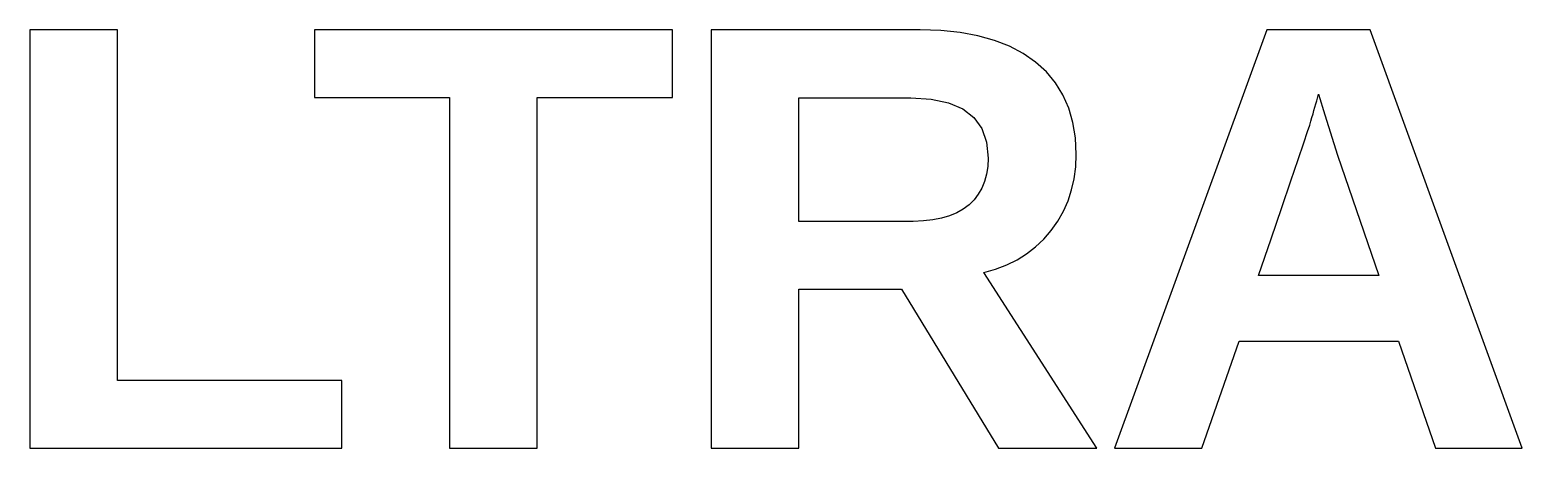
# Model space of a CAD drawing. Header units: metres. Extents: x -84 to 281, y -201 to 77.
# Drawn here: x 99.12 to 116.17, y 62.7 to 67.48 of the extents above; entities that cross this region are included whole.
import ezdxf

# ---------------------------------------------------------------- set-up
doc = ezdxf.new("R2010")
doc.units = ezdxf.units.M

msp = doc.modelspace()

# ---------------------------------------------------------------- linework, layer by layer
for p, q in [((100.125, 67.479), (99.1249, 67.479)), ((99.1249, 67.479), (99.1249, 62.7016)), ((100.125, 63.4746), (100.125, 67.479)), ((106.467, 67.479), (102.378, 67.479)), ((102.378, 67.479), (102.378, 66.7059)), ((106.467, 66.7059), (106.467, 67.479)), ((109.294, 67.479), (106.907, 67.479)), ((106.907, 67.479), (106.907, 62.7016)), ((109.53, 67.4715), (109.294, 67.479)), ((109.75, 67.4489), (109.53, 67.4715)), ((109.954, 67.4114), (109.75, 67.4489)), ((110.143, 67.3588), (109.954, 67.4114)), ((110.315, 67.2912), (110.143, 67.3588)), ((113.255, 67.479), (111.513, 62.7016)), ((114.435, 67.479), (113.255, 67.479)), ((116.171, 62.7016), (114.435, 67.479)), ((110.472, 67.2087), (110.315, 67.2912)), ((110.613, 67.1111), (110.472, 67.2087)), ((110.736, 66.9994), (110.613, 67.1111)), ((110.84, 66.8747), (110.736, 66.9994)), ((110.925, 66.7369), (110.84, 66.8747)), ((102.378, 66.7059), (103.92, 66.7059)), ((103.92, 66.7059), (103.92, 62.7016)), ((104.921, 66.7059), (106.467, 66.7059)), ((104.921, 62.7016), (104.921, 66.7059)), ((107.907, 65.292), (107.907, 66.7025)), ((107.907, 66.7025), (109.189, 66.7025)), ((109.189, 66.7025), (109.422, 66.6885)), ((109.422, 66.6885), (109.62, 66.6463)), ((110.992, 66.586), (110.925, 66.7369)), ((113.815, 66.633), (113.825, 66.6686)), ((113.825, 66.6686), (113.845, 66.7432)), ((113.845, 66.7432), (113.917, 66.5092)), ((109.62, 66.6463), (109.782, 66.5761)), ((109.782, 66.5761), (109.908, 66.4778)), ((111.039, 66.4221), (110.992, 66.586)), ((113.77, 66.4769), (113.782, 66.518)), ((113.782, 66.518), (113.793, 66.5577)), ((113.793, 66.5577), (113.804, 66.5961)), ((113.804, 66.5961), (113.815, 66.633)), ((113.917, 66.5092), (114.062, 66.0481)), ((109.908, 66.4778), (109.998, 66.3513)), ((109.998, 66.3513), (110.052, 66.1968)), ((111.068, 66.245), (111.039, 66.4221)), ((113.677, 66.1868), (113.72, 66.3174)), ((113.72, 66.3174), (113.744, 66.3905)), ((113.744, 66.3905), (113.757, 66.4344)), ((113.757, 66.4344), (113.77, 66.4769)), ((110.052, 66.1968), (110.07, 66.0142)), ((111.077, 66.0549), (111.068, 66.245)), ((113.613, 65.9991), (113.677, 66.1868)), ((110.07, 66.0142), (110.066, 65.9195)), ((111.071, 65.9143), (111.077, 66.0549)), ((113.53, 65.754), (113.613, 65.9991)), ((114.062, 66.0481), (114.534, 64.6749)), ((110.052, 65.831), (110.03, 65.7487)), ((110.066, 65.9195), (110.052, 65.831)), ((111.054, 65.7793), (111.071, 65.9143)), ((109.999, 65.6727), (109.959, 65.6028)), ((110.03, 65.7487), (109.999, 65.6727)), ((110.984, 65.5262), (111.025, 65.65)), ((111.025, 65.65), (111.054, 65.7793)), ((113.427, 65.4516), (113.53, 65.754)), ((109.853, 65.4819), (109.787, 65.4315)), ((109.911, 65.5392), (109.853, 65.4819)), ((109.959, 65.6028), (109.911, 65.5392)), ((110.932, 65.4081), (110.984, 65.5262)), ((109.216, 65.292), (107.907, 65.292)), ((109.332, 65.2959), (109.216, 65.292)), ((109.439, 65.3075), (109.332, 65.2959)), ((109.539, 65.3269), (109.439, 65.3075)), ((109.63, 65.354), (109.539, 65.3269)), ((109.712, 65.3889), (109.63, 65.354)), ((109.787, 65.4315), (109.712, 65.3889)), ((110.792, 65.1886), (110.868, 65.2955)), ((110.868, 65.2955), (110.932, 65.4081)), ((113.303, 65.0919), (113.427, 65.4516)), ((110.707, 65.0895), (110.792, 65.1886)), ((110.511, 64.922), (110.613, 65.0006)), ((110.613, 65.0006), (110.707, 65.0895)), ((113.16, 64.6749), (113.303, 65.0919)), ((110.157, 64.7468), (110.283, 64.795)), ((110.283, 64.795), (110.401, 64.8534)), ((110.401, 64.8534), (110.511, 64.922)), ((110.023, 64.7088), (110.157, 64.7468)), ((111.314, 62.7016), (110.023, 64.7088)), ((114.534, 64.6749), (113.16, 64.6749)), ((107.907, 64.5156), (109.08, 64.5156)), ((107.907, 62.7016), (107.907, 64.5156)), ((109.08, 64.5156), (110.189, 62.7016)), ((112.513, 62.7016), (112.937, 63.9222)), ((112.937, 63.9222), (114.757, 63.9222)), ((114.757, 63.9222), (115.181, 62.7016)), ((102.688, 63.4746), (100.125, 63.4746)), ((102.688, 62.7016), (102.688, 63.4746)), ((99.1249, 62.7016), (102.688, 62.7016)), ((103.92, 62.7016), (104.921, 62.7016)), ((106.907, 62.7016), (107.907, 62.7016)), ((110.189, 62.7016), (111.314, 62.7016)), ((111.513, 62.7016), (112.513, 62.7016)), ((115.181, 62.7016), (116.171, 62.7016))]:
    msp.add_line(p, q)

doc.saveas('drawing.dxf')
